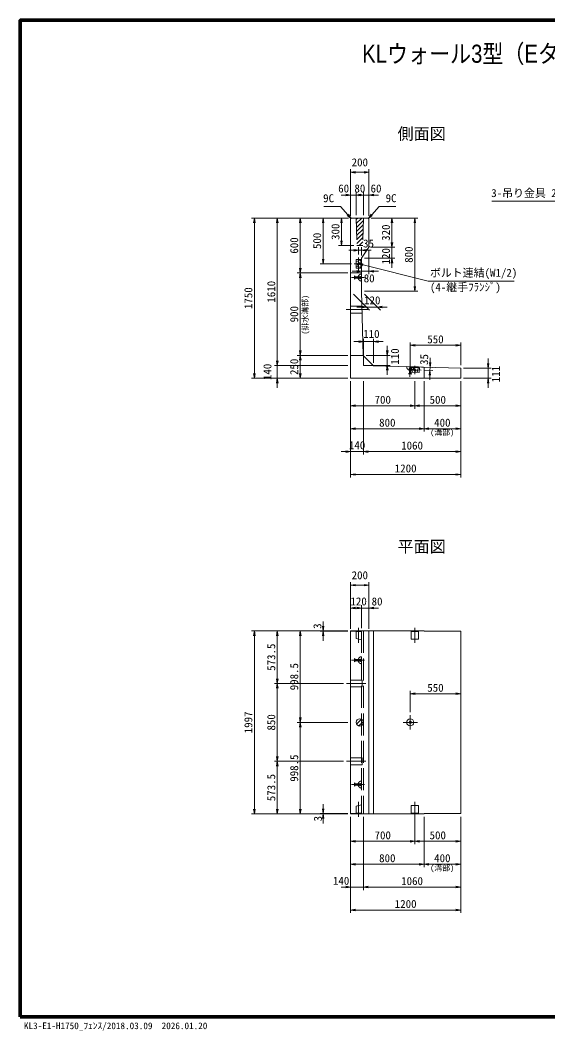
# Model space of a CAD drawing. Units: millimetres at full size, sheet at 1:40. Extents: x 108088 to 123888, y 10657 to 21690.
# Drawn here: x 108088 to 113841, y 10657 to 21690 of the extents above; entities that cross this region are included whole.
import ezdxf
from ezdxf.enums import TextEntityAlignment as Align

# ---------------------------------------------------------------- set-up
doc = ezdxf.new("R2010")
doc.units = ezdxf.units.MM
doc.header["$LTSCALE"] = 40
doc.linetypes.add('CHAIN', pattern=[18.5, 12, -1.5, 3.5, -1.5])
doc.linetypes.add('DASHED', pattern=[7.5, 6, -1.5])
for name, color, linetype, lineweight in [('01図枠', 1, 'Continuous', 70), ('中心', 6, 'CHAIN', 9), ('外形線', 7, 'Continuous', 13), ('寸法', 2, 'Continuous', 9), ('細線', 4, 'Continuous', 9)]:
    doc.layers.add(name, color=color, linetype=linetype, lineweight=lineweight)
doc.layers.add('文字', color=7, linetype='Continuous')
doc.styles.add('ＭＳ ゴシック', font='')
doc.styles.add('ＭＳ Ｐゴシック', font='')
doc.styles.get('ＭＳ ゴシック').set_extended_font_data('MS Gothic')
doc.styles.get('ＭＳ Ｐゴシック').set_extended_font_data('MS PGothic')

# ---------------------------------------------------------------- blocks, each defined once
blk = doc.blocks.new('open_arrow')
at = {"color": 0, "linetype": 'Continuous', "lineweight": -2}
blk.add_lwpolyline([(7.5, 1.25), (0, 0), (7.5, -1.25)], dxfattribs=at)

msp = doc.modelspace()

# ---------------------------------------------------------------- hatches: boundary and pattern name
at = {"layer": '細線'}
h = msp.add_hatch(dxfattribs=at)
h.set_pattern_fill('USER', color=256, style=0, pattern_type=2)
h.set_pattern_definition([(45, (-13930.57, 14346.24), (-22.45064, 22.45064), [])])
h.paths.add_polyline_path([(111831.03, 19530.48), (111751.03, 19530.48), (111758.53, 19230.48), (111823.53, 19230.48)])
h = msp.add_hatch(dxfattribs=at)
h.set_pattern_fill('USER', color=256, style=0, pattern_type=2)
h.set_pattern_definition([(45, (0, 0), (-22.45064, 22.45064), [])])
h.paths.add_polyline_path([(111751.03, 14023.75, -1), (111831.03, 14023.75, -1)])

# ---------------------------------------------------------------- linework, layer by layer
at = {"layer": '01図枠'}
msp.add_lwpolyline([(108087.54, 10809.99), (123887.54, 10809.99), (123887.54, 21689.99), (108087.54, 21689.99)], close=True, dxfattribs=at)
at = {"layer": '中心'}
for p, q in [((111776.03, 18961.98), (111776.03, 19098.98)), ((111731.03, 19030.48), (111821.03, 19030.48)), ((111841.03, 18880.48), (111702.03, 18880.48)), ((111878.38, 18530.48), (111641.03, 18530.48)), ((112341.84, 17936.69), (112338.09, 17797.74)), ((112389.82, 17825.35), (112392.25, 17915.32)), ((112459.51, 17868.48), (112322.56, 17872.18)), ((111776.03, 14891.25), (111776.03, 15056.25)), ((112391.03, 14891.25), (112391.03, 15056.25)), ((111841.03, 14702.25), (111702.03, 14702.25)), ((111646.03, 14448.75), (111856.03, 14448.75)), ((112419.53, 14023.75), (112262.53, 14023.75)), ((112341.03, 14102.25), (112341.03, 13945.25)), ((111646.03, 13598.75), (111856.03, 13598.75)), ((111841.03, 13345.25), (111702.03, 13345.25)), ((111776.03, 13156.25), (111776.03, 12991.25)), ((112391.03, 13156.25), (112391.03, 12991.25))]:
    msp.add_line(p, q, dxfattribs=at)
at = {"layer": '外形線'}
for p, q in [((111700.03, 19530.48), (111691.03, 19521.48)), ((111700.03, 19530.48), (111882.03, 19530.48)), ((111882.03, 19530.48), (111891.03, 19521.48)), ((111691.03, 19521.48), (111691.03, 17780.48)), ((111891.03, 19521.48), (111891.03, 19210.48)), ((111811.03, 19090.48), (111891.03, 19210.48)), ((111811.03, 19090.48), (111811.03, 18730.48)), ((111811.03, 18730.48), (111828.32, 18030.48)), ((111828.32, 18030.48), (111941.03, 17917.51)), ((111829.8, 17970.47), (111831.03, 17920.48)), ((111831.03, 17920.48), (111881.01, 17919.13)), ((111941.03, 17917.51), (112891.03, 17891.83)), ((112891.03, 17780.48), (112891.03, 17891.83)), ((111691.03, 17780.48), (112891.03, 17780.48)), ((111691.03, 15022.25), (112491.03, 15022.25)), ((111691.03, 15022.25), (111691.03, 13025.25)), ((111891.03, 15022.25), (111891.03, 13025.25)), ((112494.03, 15019.25), (112491.03, 15022.25)), ((112494.03, 15019.25), (112891.03, 15019.25)), ((112891.03, 13028.25), (112891.03, 15019.25)), ((111691.03, 13025.25), (112491.03, 13025.25)), ((112491.03, 13025.25), (112494.03, 13028.25)), ((112494.03, 13028.25), (112891.03, 13028.25))]:
    msp.add_line(p, q, dxfattribs=at)
at = {"layer": '外形線', "linetype": 'DASHED'}
for p, q in [((111751.03, 19530.48), (111758.53, 19230.48)), ((111831.03, 19530.48), (111823.53, 19230.48)), ((111758.53, 19230.48), (111823.53, 19230.48))]:
    msp.add_line(p, q, dxfattribs=at)
at = {"layer": '外形線'}
msp.add_circle((111791.03, 14023.75), 40, dxfattribs=at)
at = {"layer": '寸法'}
for p, q in [((111691.03, 19553.48), (111691.03, 20062.48)), ((111691.03, 20030.48), (111891.03, 20030.48)), ((111891.03, 19553.48), (111891.03, 20062.48)), ((111855.03, 19780.48), (111587.03, 19780.48)), ((111691.03, 19553.48), (111691.03, 19812.48)), ((111995.03, 19780.48), (111727.03, 19780.48)), ((111855.03, 19780.48), (111727.03, 19780.48)), ((111751.03, 19562.48), (111751.03, 19812.48)), ((111751.03, 19562.48), (111751.03, 19812.48)), ((111831.03, 19562.48), (111831.03, 19812.48)), ((111831.03, 19562.48), (111831.03, 19812.48)), ((111891.03, 19553.48), (111891.03, 19812.48)), ((111668.03, 19530.48), (110609.03, 19530.48)), ((110641.03, 17780.48), (110641.03, 19530.48)), ((111668.03, 19530.48), (110859.03, 19530.48)), ((110891.03, 17920.48), (110891.03, 19530.48)), ((111668.03, 19530.48), (111109.03, 19530.48)), ((111141.03, 18930.48), (111141.03, 19530.48)), ((111668.03, 19530.48), (111359.03, 19530.48)), ((111391.03, 19530.48), (111391.03, 19030.48)), ((111668.03, 19530.48), (111559.03, 19530.48)), ((111591.03, 19530.48), (111591.03, 19230.48)), ((111914.03, 19530.48), (112423.03, 19530.48)), ((111914.03, 19530.48), (112173.03, 19530.48)), ((112141.03, 19530.48), (112141.03, 19210.48)), ((112391.03, 18730.48), (112391.03, 19530.48)), ((112141.03, 19314.48), (112141.03, 18986.48)), ((111726.53, 19230.48), (111559.03, 19230.48)), ((111776.03, 19130.98), (111776.03, 19210.68)), ((111811.03, 19122.48), (111811.03, 19210.68)), ((111923.03, 19210.48), (112173.03, 19210.48)), ((111923.03, 19210.48), (112173.03, 19210.48)), ((111915.03, 19178.68), (111672.03, 19178.68)), ((111843.03, 19090.48), (112173.03, 19090.48)), ((111891.03, 19178.48), (111891.03, 18917.41)), ((111699.03, 19030.48), (111359.03, 19030.48)), ((111811.03, 19058.48), (111811.03, 18917.41)), ((111659.03, 18930.48), (111109.03, 18930.48)), ((111659.03, 18930.48), (111109.03, 18930.48)), ((111141.03, 18030.48), (111141.03, 18930.48)), ((111707.03, 18949.41), (111995.03, 18949.41)), ((111723.03, 18698.48), (111895.98, 18525.53)), ((111843.03, 18730.48), (112423.03, 18730.48)), ((111843.03, 18698.48), (112015.98, 18525.53)), ((112087.98, 18557.53), (111759.98, 18557.53)), ((111831.03, 17952.48), (111831.03, 18212.44)), ((111941.03, 17949.51), (111941.03, 18212.44)), ((112045.03, 18180.44), (111727.03, 18180.44)), ((112090.98, 17816.48), (112090.98, 18134.48)), ((112341.03, 17938.7), (112341.03, 18172.39)), ((112891.03, 18140.39), (112341.03, 18140.39)), ((112891.03, 17923.83), (112891.03, 18172.39)), ((110891.03, 17676.48), (110891.03, 18024.48)), ((111659.03, 18030.48), (111109.03, 18030.48)), ((111659.03, 18030.48), (111109.03, 18030.48)), ((111141.03, 17780.48), (111141.03, 18030.48)), ((111860.32, 18030.48), (112122.98, 18030.48)), ((112552.9, 17761.92), (112559.47, 18004.83)), ((113191.03, 17676.48), (113191.03, 17995.83)), ((111659.03, 17920.48), (110859.03, 17920.48)), ((111659.03, 17920.48), (110859.03, 17920.48)), ((111863.03, 17920.48), (112122.98, 17920.48)), ((112463.95, 17903.37), (112588.64, 17900)), ((112923.03, 17891.83), (113223.03, 17891.83)), ((111659.03, 17780.48), (110609.03, 17780.48)), ((111659.03, 17780.48), (110859.03, 17780.48)), ((111659.03, 17780.48), (111109.03, 17780.48)), ((112491.49, 17867.62), (112587.7, 17865.02)), ((112923.03, 17780.48), (113223.03, 17780.48)), ((111691.03, 17748.48), (111691.03, 16698.48)), ((111691.03, 17748.48), (111691.03, 16948.48)), ((111691.03, 17748.48), (111691.03, 17198.48)), ((111691.03, 17748.48), (111691.03, 17448.48)), ((111831.03, 17748.48), (111831.03, 16948.48)), ((111831.03, 17748.48), (111831.03, 16948.48)), ((112391.03, 17748.48), (112391.03, 17448.48)), ((112391.03, 17748.48), (112391.03, 17448.48)), ((112491.03, 17748.48), (112491.03, 17198.48)), ((112491.03, 17748.48), (112491.03, 17198.48)), ((112891.03, 17748.48), (112891.03, 16698.48)), ((112891.03, 17748.48), (112891.03, 16948.48)), ((112891.03, 17748.48), (112891.03, 17448.48)), ((112891.03, 17748.48), (112891.03, 17198.48)), ((111691.03, 17480.48), (112391.03, 17480.48)), ((112891.03, 17480.48), (112391.03, 17480.48)), ((112491.03, 17230.48), (111691.03, 17230.48)), ((112891.03, 17230.48), (112491.03, 17230.48)), ((111587.03, 16980.48), (111935.03, 16980.48)), ((111831.03, 16980.48), (112891.03, 16980.48)), ((111691.03, 16730.48), (112891.03, 16730.48)), ((111691.03, 15045.25), (111691.03, 15554.25)), ((111691.03, 15522.25), (111891.03, 15522.25)), ((111891.03, 15045.25), (111891.03, 15554.25)), ((111691.03, 15054.25), (111691.03, 15304.25)), ((111811.03, 15272.25), (111691.03, 15272.25)), ((111707.03, 15272.25), (111995.03, 15272.25)), ((111811.03, 15054.25), (111811.03, 15304.25)), ((111811.03, 15054.25), (111811.03, 15304.25)), ((111891.03, 15054.25), (111891.03, 15304.25)), ((111391.03, 15126.25), (111391.03, 14915.25)), ((111659.03, 15022.25), (110609.03, 15022.25)), ((110641.03, 15022.25), (110641.03, 13025.25)), ((111659.03, 15022.25), (110859.03, 15022.25)), ((110891.03, 15022.25), (110891.03, 14448.75)), ((111659.03, 15022.25), (111109.03, 15022.25)), ((111141.03, 15022.25), (111141.03, 14023.75)), ((111659.03, 15022.25), (111359.03, 15022.25)), ((111659.03, 15019.25), (111359.03, 15019.25)), ((111614.03, 14448.75), (110859.03, 14448.75)), ((111614.03, 14448.75), (110859.03, 14448.75)), ((110891.03, 14448.75), (110891.03, 13598.75)), ((112341.03, 14134.25), (112341.03, 14367.94)), ((112891.03, 14119.38), (112891.03, 14367.94)), ((112891.03, 14335.94), (112341.03, 14335.94)), ((111660.03, 14023.75), (111109.03, 14023.75)), ((111660.03, 14023.75), (111109.03, 14023.75)), ((111141.03, 14023.75), (111141.03, 13025.25)), ((111614.03, 13598.75), (110859.03, 13598.75)), ((111614.03, 13598.75), (110859.03, 13598.75)), ((110891.03, 13598.75), (110891.03, 13025.25)), ((111391.03, 12921.25), (111391.03, 13132.25)), ((111659.03, 13025.25), (110609.03, 13025.25)), ((111659.03, 13025.25), (110859.03, 13025.25)), ((111659.03, 13025.25), (111109.03, 13025.25)), ((111659.03, 13028.25), (111359.03, 13028.25)), ((111659.03, 13025.25), (111359.03, 13025.25)), ((111691.03, 12993.25), (111691.03, 11943.25)), ((111691.03, 12993.25), (111691.03, 12193.25)), ((111691.03, 12993.25), (111691.03, 12443.25)), ((111691.03, 12993.25), (111691.03, 12693.25)), ((111831.03, 12993.25), (111831.03, 12193.25)), ((111831.03, 12993.25), (111831.03, 12193.25)), ((112391.03, 12993.25), (112391.03, 12693.25)), ((112391.03, 12993.25), (112391.03, 12693.25)), ((112491.03, 12993.25), (112491.03, 12443.25)), ((112491.03, 12993.25), (112491.03, 12443.25)), ((112891.03, 12993.25), (112891.03, 11943.25)), ((112891.03, 12993.25), (112891.03, 12193.25)), ((112891.03, 12993.25), (112891.03, 12693.25)), ((112891.03, 12993.25), (112891.03, 12443.25)), ((111691.03, 12725.25), (112391.03, 12725.25)), ((112891.03, 12725.25), (112391.03, 12725.25)), ((112491.03, 12475.25), (111691.03, 12475.25)), ((112891.03, 12475.25), (112491.03, 12475.25)), ((111587.03, 12225.25), (111935.03, 12225.25)), ((111831.03, 12225.25), (112891.03, 12225.25)), ((111691.03, 11975.25), (112891.03, 11975.25))]:
    msp.add_line(p, q, dxfattribs=at)
at = {"layer": '寸法', "color": 3, "linetype": 'DASHED'}
for p, q in [((111732.03, 18862.98), (111732.03, 18897.98)), ((111732.03, 18897.98), (111739.69, 18887.48)), ((111739.69, 18873.48), (111732.03, 18862.98)), ((111791.69, 18887.48), (111739.69, 18887.48)), ((111739.69, 18887.48), (111739.69, 18873.48)), ((111791.69, 18873.48), (111739.69, 18873.48)), ((111791.69, 18867.98), (111791.69, 18892.98)), ((111791.69, 18892.98), (111800.03, 18892.98)), ((111800.03, 18867.98), (111791.69, 18867.98)), ((111800.03, 18892.98), (111800.03, 18867.98)), ((111811.03, 18918.98), (111811.03, 18841.98)), ((112302.55, 17907.74), (112379.52, 17905.66)), ((112328.01, 17887.7), (112328.24, 17896.04)), ((112353, 17887.03), (112328.01, 17887.7)), ((112328.24, 17896.04), (112353.23, 17895.36)), ((112333.51, 17887.56), (112332.11, 17835.57)), ((112347.51, 17887.18), (112346.1, 17835.2)), ((112353.23, 17895.36), (112353, 17887.03)), ((112321.4, 17828.2), (112332.11, 17835.57)), ((112356.39, 17827.25), (112321.4, 17828.2)), ((112332.11, 17835.57), (112346.1, 17835.2)), ((112346.1, 17835.2), (112356.39, 17827.25)), ((111732.03, 14684.75), (111732.03, 14719.75)), ((111732.03, 14719.75), (111739.69, 14709.25)), ((111739.69, 14695.25), (111732.03, 14684.75)), ((111791.69, 14709.25), (111739.69, 14709.25)), ((111739.69, 14709.25), (111739.69, 14695.25)), ((111791.69, 14695.25), (111739.69, 14695.25)), ((111791.69, 14689.75), (111791.69, 14714.75)), ((111791.69, 14714.75), (111800.03, 14714.75)), ((111800.03, 14689.75), (111791.69, 14689.75)), ((111800.03, 14714.75), (111800.03, 14689.75)), ((111811.03, 14740.75), (111811.03, 14663.75)), ((111739.69, 13352.25), (111732.03, 13362.75)), ((111732.03, 13362.75), (111732.03, 13327.75)), ((111791.69, 13352.25), (111739.69, 13352.25)), ((111739.69, 13338.25), (111739.69, 13352.25)), ((111800.03, 13357.75), (111791.69, 13357.75)), ((111791.69, 13357.75), (111791.69, 13332.75)), ((111800.03, 13332.75), (111800.03, 13357.75)), ((111811.03, 13306.75), (111811.03, 13383.75)), ((111732.03, 13327.75), (111739.69, 13338.25)), ((111791.69, 13338.25), (111739.69, 13338.25)), ((111791.69, 13332.75), (111800.03, 13332.75))]:
    msp.add_line(p, q, dxfattribs=at)
at = {"layer": '寸法'}
for points in [[(111695.51, 19525.96), (111661.33, 19565.15), (111581.55, 19656.62), (111399.81, 19656.62)], [(111886.55, 19525.96), (111920.73, 19565.15), (112000.51, 19656.62), (112182.25, 19656.62)], [(114927.4, 18880.48), (114900.6, 18925.04), (114426.54, 19713.06), (113229.99, 19713.06)], [(111776.03, 19030.48), (111826.51, 19017.98), (112535.91, 18842.36), (113474.51, 18842.36)]]:
    msp.add_lwpolyline(points, dxfattribs=at)
at = {"layer": '寸法', "color": 3}
for radius in [38.5, 12.5]:
    msp.add_circle((112341.03, 14023.75), radius, dxfattribs=at)
at = {"layer": '寸法', "color": 3, "linetype": 'DASHED'}
for centre, start, end in [((111811.03, 18880.48), 90, 270), ((112341.03, 17906.7), 178.45184, 358.45184), ((111811.03, 14702.25), 90, 270), ((111811.03, 13345.25), 90, 270)]:
    msp.add_arc(centre, 38.5, start, end, dxfattribs=at)
at = {"layer": '細線'}
for p, q in [((111751.03, 18981.98), (111751.03, 19078.98)), ((111751.03, 19078.98), (111801.03, 19078.98)), ((111751.03, 18981.98), (111801.03, 18981.98)), ((111776.03, 19041.79), (111764.72, 19030.48)), ((111787.34, 19030.48), (111776.03, 19019.17)), ((111801.03, 18981.98), (111801.03, 19078.98)), ((111691.03, 18930.48), (111811.03, 18930.48)), ((111828.32, 18030.48), (111691.03, 18030.48)), ((112341.87, 17846.65), (112343.22, 17896.63)), ((112440.19, 17894.01), (112343.22, 17896.63)), ((112391.34, 17881.64), (112402.34, 17870.03)), ((112438.84, 17844.03), (112440.19, 17894.01)), ((112491.03, 17780.48), (112491.03, 17902.64)), ((112491.03, 17780.48), (112491.03, 17891.8)), ((112438.84, 17844.03), (112341.87, 17846.65)), ((112379.72, 17870.64), (112390.73, 17859.02)), ((111941.03, 15022.25), (111941.03, 13025.25)), ((112431.03, 15016.25), (112351.03, 15016.25)), ((112351.03, 14931.25), (112351.03, 15016.25)), ((112431.03, 14931.25), (112431.03, 15016.25)), ((112431.03, 14931.25), (112351.03, 14931.25)), ((112431.03, 13116.25), (112351.03, 13116.25)), ((112351.03, 13116.25), (112351.03, 13031.25)), ((112431.03, 13031.25), (112351.03, 13031.25)), ((112431.03, 13116.25), (112431.03, 13031.25))]:
    msp.add_line(p, q, dxfattribs=at)
at = {"layer": '細線', "linetype": 'DASHED'}
for p, q in [((111811.03, 19070.48), (111751.03, 19055.48)), ((111751.03, 19005.48), (111811.03, 18990.48)), ((111811.03, 18990.48), (111811.03, 19070.48)), ((111815.23, 18567.98), (111691.03, 18567.98)), ((111817.16, 18492.98), (111691.03, 18492.98)), ((112351.99, 17906.4), (112365.36, 17846.02)), ((112431.96, 17904.24), (112351.99, 17906.4)), ((112415.35, 17844.67), (112431.96, 17904.24)), ((111691.03, 15019.25), (111811.03, 15019.25)), ((111751.03, 15016.25), (111751.03, 14940.25)), ((111751.03, 15016.25), (111811.03, 15016.25)), ((111811.03, 15022.25), (111811.03, 13025.25)), ((111811.03, 15016.25), (111811.03, 14925.25)), ((111831.03, 15022.25), (111831.03, 13025.25)), ((111751.03, 14940.25), (111811.03, 14925.25)), ((111691.03, 13028.25), (111811.03, 13028.25)), ((111751.03, 13107.25), (111811.03, 13122.25)), ((111751.03, 13031.25), (111751.03, 13107.25)), ((111751.03, 13031.25), (111811.03, 13031.25)), ((111811.03, 13031.25), (111811.03, 13122.25))]:
    msp.add_line(p, q, dxfattribs=at)
for points in [[(111691.03, 14411.25), (111815.97, 14411.25), (111815.97, 14486.25), (111691.03, 14486.25)], [(111691.03, 13636.25), (111815.97, 13636.25), (111815.97, 13561.25), (111691.03, 13561.25)]]:
    msp.add_lwpolyline(points, close=True, dxfattribs=at)
at = {"layer": '細線'}
for centre, start, end in [((111770.37, 19024.82), 135, 315), ((111781.69, 19036.14), 315, 135), ((112385.53, 17876.14), 43.45184, 223.45184), ((112396.53, 17864.53), 223.45184, 43.45184)]:
    msp.add_arc(centre, 8, start, end, dxfattribs=at)

# ---------------------------------------------------------------- block references
at = {"layer": '寸法', "xscale": 6.93, "yscale": 6.93}
for p in [(111691.03, 20030.48), (111751.03, 19780.48), (111751.03, 19780.48), (111891.03, 19780.48), (111811.03, 19178.68), (111891.03, 18949.41), (111983.98, 18557.53), (111941.03, 18180.44), (112341.03, 18140.39), (111691.03, 17480.48), (112391.03, 17480.48), (111691.03, 17230.48), (112491.03, 17230.48), (111831.03, 16980.48), (111831.03, 16980.48), (111691.03, 16730.48), (111691.03, 15522.25), (111691.03, 15272.25), (111891.03, 15272.25), (112341.03, 14335.94), (111691.03, 12725.25), (112391.03, 12725.25), (111691.03, 12475.25), (112491.03, 12475.25), (111831.03, 12225.25), (111831.03, 12225.25), (111691.03, 11975.25)]:
    msp.add_blockref('open_arrow', p, dxfattribs=at)
for p, rotation in [((111891.03, 20030.48), 180), ((111691.03, 19780.48), 180), ((111831.03, 19780.48), 180), ((111831.03, 19780.48), 180), ((110641.03, 19530.48), 270), ((110891.03, 19530.48), 270), ((111141.03, 19530.48), 270), ((111391.03, 19530.48), 270), ((111591.03, 19530.48), 270), ((111695.51, 19525.96), 131.1), ((111886.55, 19525.96), 48.9), ((112141.03, 19530.48), 270), ((112391.03, 19530.48), 270), ((111591.03, 19230.48), 90), ((112141.03, 19210.48), 90), ((112141.03, 19210.48), 90), ((111776.03, 19178.68), 180), ((112141.03, 19090.48), 270), ((111141.03, 18930.48), 90), ((111391.03, 19030.48), 90), ((111776.03, 19030.48), 346.1), ((111141.03, 18930.48), 270), ((111811.03, 18949.41), 180), ((112391.03, 18730.48), 90), ((111863.98, 18557.53), 180), ((111831.03, 18180.44), 180), ((112891.03, 18140.39), 180), ((111141.03, 18030.48), 90), ((111141.03, 18030.48), 270), ((112090.98, 18030.48), 90), ((110891.03, 17920.48), 90), ((110891.03, 17920.48), 90), ((112090.98, 17920.48), 270), ((112556.66, 17900.87), 88.5), ((113191.03, 17891.83), 90), ((110641.03, 17780.48), 90), ((110891.03, 17780.48), 270), ((111141.03, 17780.48), 90), ((112555.71, 17865.88), 268.5), ((113191.03, 17780.48), 270), ((112391.03, 17480.48), 180), ((112891.03, 17480.48), 180), ((112491.03, 17230.48), 180), ((112891.03, 17230.48), 180), ((111691.03, 16980.48), 180), ((112891.03, 16980.48), 180), ((112891.03, 16730.48), 180), ((111891.03, 15522.25), 180), ((111811.03, 15272.25), 180), ((111811.03, 15272.25), 180), ((110641.03, 15022.25), 270), ((110891.03, 15022.25), 270), ((111141.03, 15022.25), 270), ((111391.03, 15022.25), 90), ((111391.03, 15019.25), 270), ((110891.03, 14448.75), 90), ((110891.03, 14448.75), 270), ((112891.03, 14335.94), 180), ((111141.03, 14023.75), 90), ((111141.03, 14023.75), 270), ((110891.03, 13598.75), 90), ((110891.03, 13598.75), 270), ((110641.03, 13025.25), 90), ((110891.03, 13025.25), 90), ((111141.03, 13025.25), 90), ((111391.03, 13028.25), 90), ((111391.03, 13025.25), 270), ((112391.03, 12725.25), 180), ((112891.03, 12725.25), 180), ((112491.03, 12475.25), 180), ((112891.03, 12475.25), 180), ((111691.03, 12225.25), 180), ((112891.03, 12225.25), 180), ((112891.03, 11975.25), 180)]:
    msp.add_blockref('open_arrow', p, dxfattribs=dict(at, rotation=rotation))

# ---------------------------------------------------------------- texts
at = {"layer": '寸法', "style": 'ＭＳ ゴシック'}
for s, p in [('200', (111791.03, 20138.48)), ('60', (111614.7, 19852.7)), ('80', (111791.62, 19853.27)), ('60', (111967.7, 19852.7)), ('35', (111886.34, 19252.33)), ('80', (111892.88, 18872.19)), ('120', (111926.77, 18632.13)), ('110', (111917.08, 18265)), ('550', (112616.03, 18206.39)), ('700', (112041.03, 17546.48)), ('500', (112641.03, 17546.48)), ('800', (112091.03, 17296.48)), ('400', (112691.03, 17296.48)), ('140', (111761.03, 17049.81)), ('1060', (112361.03, 17046.48)), ('1200', (112291.03, 16796.48)), ('200', (111791.03, 15630.25)), ('120', (111778, 15345.04)), ('80', (111979.05, 15344.06)), ('550', (112616.03, 14401.94)), ('700', (112041.03, 12791.25)), ('500', (112641.03, 12791.25)), ('800', (112091.03, 12541.25)), ('400', (112691.03, 12541.25)), ('140', (111587.14, 12294.58)), ('1060', (112361.03, 12291.25)), ('1200', (112291.03, 12041.25))]:
    msp.add_text(s, height=87.35, dxfattribs=at).set_placement(p, align=Align.MIDDLE_CENTER)
for s, p in [('9C', (111509.55, 19676.62)), ('3-吊り金具 2.5t×68', (114354.54, 19733.06))]:
    msp.add_text(s, height=87.35, dxfattribs=at).set_placement(p, align=Align.BOTTOM_RIGHT)
for s, p in [('9C', (112072.51, 19676.62)), ('ボルト連結(W1/2)', (112555.91, 18862.36))]:
    msp.add_text(s, height=87.35, dxfattribs=at).set_placement(p, align=Align.BOTTOM_LEFT)
for s, rotation, p in [('300', 90, (111525.03, 19380.48)), ('320', 90, (112075.03, 19370.48)), ('600', 90, (111075.03, 19230.48)), ('500', 90, (111325.03, 19280.48)), ('800', 90, (112325.03, 19130.48)), ('120', 90, (112075.89, 19112.77)), ('1750', 90, (110575.03, 18655.48)), ('1610', 90, (110825.03, 18725.48)), ('900', 90, (111075.03, 18480.48)), ('110', 90, (112173.98, 18018.55)), ('250', 90, (111075.03, 17905.48)), ('35', 88.452, (112492.38, 17985.92)), ('140', 90, (110783.03, 17850.48)), ('111', 90, (113274.47, 17826.08)), ('3', 90, (111328.21, 15074.69)), ('573.5', 90, (110825.03, 14735.5)), ('998.5', 90, (111075.03, 14523)), ('1997', 90, (110575.03, 14023.75)), ('850', 90, (110825.03, 14023.75)), ('998.5', 90, (111075.03, 13524.5)), ('573.5', 90, (110825.03, 13312)), ('3', 90, (111333.5, 12972.8))]:
    msp.add_text(s, height=87.35, rotation=rotation, dxfattribs=at).set_placement(p, align=Align.MIDDLE_CENTER)
at = {"layer": '寸法', "color": 3, "style": 'ＭＳ ゴシック'}
msp.add_text('(4-継手ﾌﾗﾝｼﾞ)', height=87.35, dxfattribs=at).set_placement((112555.91, 18818.74), align=Align.TOP_LEFT)
msp.add_text('(排水溝部)', height=61.71, rotation=90, dxfattribs=at).set_placement((111243.51, 18257.54), align=Align.BOTTOM_LEFT)
for p in [(112559.04, 17141.27), (112559.04, 12386.04)]:
    msp.add_text('(溝部)', height=61.71, dxfattribs=at).set_placement(p, align=Align.BOTTOM_LEFT)
at = {"layer": '文字', "style": 'ＭＳ Ｐゴシック', "width": 0.85}
msp.add_text(' KLウォール3型（Eタイプ）標準部構造図\u3000\u3000\u3000\u3000\u3000\u3000\u3000\u3000\u3000\u3000\u3000\u3000\u3000\u3000 \u3000\u3000\u3000\u3000', height=197.9, dxfattribs=at).set_placement((115987.54, 21165.77), align=Align.BOTTOM_CENTER)
at = {"layer": '文字', "style": 'ＭＳ Ｐゴシック'}
for s, p in [(' 側面図 ', (112465.47, 20347.73)), (' 平面図 ', (112465.47, 15839.5))]:
    msp.add_text(s, height=128.7, dxfattribs=at).set_placement(p, align=Align.BOTTOM_CENTER)
at = {"layer": '文字', "style": 'ＭＳ ゴシック'}
msp.add_text('KL3-E1-H1750_ﾌｪﾝｽ/2018.03.09  2026.01.20', height=73.31, dxfattribs=at).set_placement((108127.74, 10652.54), align=Align.BOTTOM_LEFT)

doc.saveas('drawing.dxf')
